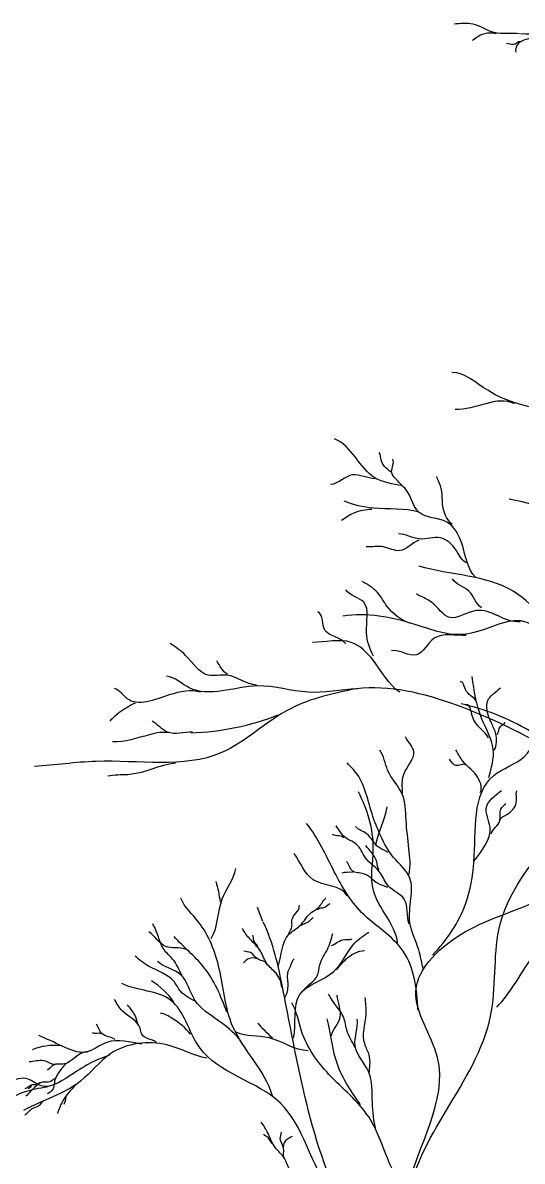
# Model space of a CAD drawing. Header units: millimetres. Extents: x 87938 to 265635, y 330093 to 434310.
# Drawn here: x 185433 to 186247, y 341666 to 343522 of the extents above; entities that cross this region are included whole.
import ezdxf

# ---------------------------------------------------------------- set-up
doc = ezdxf.new("R2010")
doc.units = ezdxf.units.MM

# ---------------------------------------------------------------- blocks, each defined once
blk = doc.blocks.new('A$C62A603CB')
for p, q in [((1248.1, 13399.9), (1235.3, 13432.2)), ((1332.3, 13389.2), (1354.5, 13398.9)), ((1354.5, 13398.9), (1365, 13408.9)), ((789.2, 12992.3), (787.9, 12981.6)), ((787.9, 12981.6), (785.1, 12973.6))]:
    blk.add_line(p, q)
for centre, radius, start, end in [((1065.3, 14432.2), 592.8, 271.5172, 291.6678), ((894.2, 13110.2), 178.5, 34.838, 58.004), ((761.3, 12983.2), 128, 83.39, 112.9928)]:
    blk.add_arc(centre, radius, start, end)
for points, start_tangent, end_tangent in [([(1845.8, 15466.9), (1786.4, 15470.1), (1737.3, 15489.9), (1693.5, 15489.9)], (-0.987787, 0.155813), (-0.999519, -0.031017)), ([(1791.6, 15468), (1759.3, 15465.9), (1735.2, 15451.3)], (-0.998838, 0.048184), (-0.882538, -0.470242)), ([(1938.7, 15470.1), (1878.2, 15457.6), (1839.6, 15439.8), (1837.5, 15424.2)], (-0.998153, -0.060753), (0.369543, -0.929214)), ([(3350.4, 14395.5), (3233.2, 14763.9), (2836.6, 15015.1), (2708.2, 15171.4), (2205.6, 15372.4), (2032.4, 15467.3), (1848, 15467.3)], (-0.334334, 0.942454), (-0.995821, 0.091331)), ([(1849.1, 15449.2), (1831.3, 15441.9), (1815.6, 15444)], (-0.999537, 0.030434), (-0.956588, -0.291444)), ([(2316.7, 14309.7), (2207.6, 14428.3), (2077.8, 14548.9), (1771.6, 14636.9), (1688.1, 14678.7)], (-0.930195, 0.367065), (-0.999704, 0.024337)), ([(1834.4, 14605.5), (1695.9, 14592.5)], (-0.888375, 0.459118), (-0.997661, 0.068362)), ([(1572.4, 14415), (1508.7, 14433.3), (1415.2, 14523.6)], (-0.986393, 0.164404), (-0.932103, 0.362192)), ([(1546.4, 14447.4), (1523.5, 14474.7), (1519.2, 14492)], (-0.884532, 0.466479), (-0.546841, 0.837236)), ([(1572.3, 14414.4), (1548, 14447.4), (1550.8, 14476.2)], (-0.541157, 0.840921), (-0.442969, 0.896537)), ([(1509.5, 14431.1), (1457.2, 14439.8), (1405.5, 14417.2)], (-0.999949, -0.010099), (-0.995301, -0.09683)), ([(1688.7, 14325.3), (1668.7, 14359.7), (1661.4, 14414.4), (1652.9, 14435.9)], (-0.786288, 0.617861), (-0.221565, 0.975146)), ([(1744.2, 14201.2), (1711.9, 14278.6), (1676.4, 14330.1), (1611.9, 14352.7), (1573.2, 14414)], (-0.732662, 0.680592), (-0.822362, 0.568964)), ([(1611.4, 14353.1), (1505.5, 14362.4), (1437.8, 14378.5)], (-0.956843, 0.290606), (-0.932591, 0.360934)), ([(3558.9, 12691.5), (3402.3, 13071.7), (2992.2, 13362.5), (2611.8, 13847), (2209.1, 14346.4), (2067.4, 14346.4), (1821.3, 14383.6)], (-0.464328, 0.885663), (-0.976956, 0.213439)), ([(1501.9, 14359.7), (1460.2, 14351.1), (1431.4, 14333.9)], (-0.995096, -0.098918), (-0.851262, -0.524742)), ([(1723.3, 14234.8), (1698.8, 14263.5), (1661.4, 14293.7), (1612.6, 14290.8), (1563.8, 14302.3)], (-0.931896, 0.362727), (-0.998975, -0.045257)), ([(1611.2, 14288), (1566.6, 14263.5), (1529.2, 14272.2), (1488.9, 14272.2)], (-0.927107, -0.374797), (-0.999729, 0.02329)), ([(2353.6, 13714.5), (2231.1, 13775.8), (2150.4, 13885.4), (2098.9, 13946.7), (1976.4, 14030.4), (1831.2, 14169), (1611.9, 14227)], (-0.9998, -0.02), (-0.961487, 0.27485)), ([(1589.4, 14094.9), (1537.7, 14133.6), (1515.2, 14165.8), (1479.7, 14191.6)], (-0.946062, 0.323985), (-0.879441, 0.476007)), ([(1757.1, 14130.3), (1728, 14169), (1689.4, 14198)], (-0.822914, 0.568165), (-0.534887, 0.844923)), ([(1505.5, 14017.5), (1489.4, 14072.4), (1483, 14143.2), (1441, 14172.3)], (-0.400675, 0.91622), (-0.554423, 0.832235)), ([(1847.4, 14098.1), (1744.2, 14123.9), (1682.9, 14107.8), (1640.9, 14143.2), (1605.5, 14162.6)], (-0.993149, -0.116858), (-0.852365, 0.522947)), ([(1441, 14046.6), (1392.7, 14078.7), (1376.5, 14120.7)], (-0.542931, 0.839777), (-0.877557, 0.479473)), ([(1960.2, 14033.7), (1857, 14098.1), (1721.6, 14069.1), (1602.2, 14091.6), (1434.7, 14111)], (-0.969489, 0.245133), (-0.988719, -0.149784)), ([(1566.7, 13933.8), (1505.5, 14007.9), (1453.9, 14049.8), (1363.7, 14049.8)], (-0.824669, 0.565615), (-1, 0)), ([(1721.6, 14065.9), (1647.4, 14059.5), (1605.5, 14020.8), (1547.4, 14030.4)], (-0.998877, -0.047379), (-0.988836, -0.149011)), ([(1233.7, 13950.5), (1164.5, 13973.5), (1120.5, 13973.5), (1068, 14019.7), (1032.4, 14046.9)], (-0.999716, 0.023849), (-0.846155, 0.532937)), ([(1166.6, 13975.7), (1141.3, 14007.1)], (-0.897218, 0.441588), (-0.470333, 0.882489)), ([(1468.2, 13941.8), (1353.2, 13933.8), (1235.7, 13948.4), (1076.5, 13944.3), (1024, 13971.5)], (-0.998433, -0.055952), (-0.992852, 0.119354)), ([(2736.5, 13584.3), (2365.4, 13695.7), (2073.1, 13718.8), (1929.3, 13793), (1697.3, 13904.3), (1465.3, 13941.4)], (-0.99135, 0.131242), (-0.9922, -0.124659)), ([(1642.8, 13321.6), (1720.8, 13442.7), (1739.7, 13538.7), (1785.7, 13739.8), (1857.2, 13784.3), (1921.6, 13947)], (0.70818, 0.706032), (0.545653, 0.838011)), ([(1745.3, 13909.5), (1721.9, 13936.4), (1707.3, 13958.1)], (-0.015025, 0.999887), (-0.955265, -0.295753)), ([(1462.9, 13941.5), (1313.8, 13896.1), (1150.7, 13792.7), (860.1, 13772.7), (716.8, 13760.8)], (-0.977239, -0.212142), (-0.997947, -0.064048)), ([(1103.6, 13933.8), (1030.2, 13927.5), (931.8, 13919.1), (902.4, 13942.1)], (-0.963549, 0.267532), (-0.977823, 0.209433)), ([(1786.7, 13798.8), (1790.7, 13837), (1780.3, 13861.4), (1773.7, 13918.1), (1801.2, 13944.4)], (0.491762, 0.87073), (0.660582, 0.750754)), ([(2722.7, 13610.7), (2596.9, 13642.2), (2434.7, 13699.7), (2319.4, 13712.8), (2154.5, 13715.4), (2021, 13749.4), (1869.1, 13843.7), (1709.5, 13906.5)], (-0.998592, -0.053042), (-0.978238, 0.207487)), ([(1773.5, 13827.4), (1736.2, 13877.1), (1721.5, 13904.7)], (-0.460955, 0.887424), (-0.99955, -0.029985)), ([(1032.2, 13838.9), (984, 13834.8), (898, 13818)], (-0.974283, 0.225329), (-0.99966, 0.026057)), ([(1084.6, 13841), (1025.9, 13841), (990.2, 13866.2)], (-0.999898, 0.014273), (-0.889768, 0.456414)), ([(1793.9, 13835.1), (1801.1, 13853.8), (1812.4, 13863.3)], (0.543871, 0.839169), (0.539463, 0.842009)), ([(1573.1, 13698.5), (1576.3, 13742.8), (1599.8, 13795.2), (1580.2, 13829.8)], (0.014515, 0.999895), (-0.437628, 0.899156)), ([(1588.5, 13509.1), (1588.3, 13569.4), (1581.7, 13636.5), (1572.7, 13696.4), (1538.7, 13752.4), (1520.4, 13798.8)], (0.212544, 0.977151), (-0.617541, 0.786539)), ([(1754.5, 13700.3), (1745.6, 13739.7), (1710.6, 13777.2), (1697.4, 13799.9)], (0.424906, 0.905237), (-0.557715, 0.830032)), ([(1044.6, 13768.8), (934, 13741.6), (886.9, 13738)], (-0.993385, -0.114831), (-0.962454, -0.271446)), ([(1621.8, 13287.6), (1611, 13333.6), (1590.6, 13396.9), (1592.9, 13453.4), (1590.2, 13501), (1552.5, 13549), (1522.7, 13598.7), (1502.3, 13650.9), (1458.9, 13753.8), (1444.5, 13769.7)], (-0.240178, 0.970729), (-0.557715, 0.830032)), ([(1721.1, 13764.6), (1698.4, 13763.1), (1682.5, 13778)], (-0.846674, 0.532111), (-0.615575, 0.788079)), ([(1561.8, 13350.4), (1505.5, 13472), (1505.2, 13569.5), (1470.5, 13701.9)], (-0.10813, 0.994137), (-0.466341, 0.884605)), ([(1739.7, 13540), (1777.1, 13619.5), (1768.5, 13665.9), (1803.4, 13705.3)], (0.577913, 0.816098), (0.721401, 0.692518)), ([(1799.5, 13635.4), (1815.9, 13649), (1838.3, 13676.8), (1839.2, 13704.3)], (0.316503, 0.948592), (0.261773, 0.965129)), ([(1511, 13576.9), (1537.4, 13667.1)], (0.186503, 0.982454), (0.160624, 0.987016)), ([(1586, 12775), (1654.6, 13083.3), (1604.5, 13238), (1720.2, 13376.3), (1887.2, 13448.2), (2092.7, 13572.8), (2275.3, 13661.8)], (0.192981, 0.981203), (0.793044, 0.609164)), ([(1779.5, 13604), (1800.1, 13634.5), (1802.4, 13661.7), (1814.1, 13674.7)], (0.309468, 0.95091), (0.704613, 0.709591)), ([(1609.1, 13193.9), (1575.2, 13330.4), (1478.2, 13421), (1414.5, 13515.8), (1349.9, 13628.1)], (-0.04182, 0.999125), (-0.625964, 0.779852)), ([(1436.2, 13593.7), (1410.5, 13602.1)], (-0.244454, 0.969661), (-0.835881, 0.548911)), ([(1588.9, 13393.9), (1577.3, 13452), (1540.5, 13482.3), (1522.2, 13512.2), (1486.7, 13548.8), (1465.5, 13580.3), (1437.9, 13596.7), (1418.8, 13622.3)], (-0.373678, 0.927559), (-0.626076, 0.779762)), ([(1539.4, 13560.4), (1518.6, 13572.1), (1489.8, 13604.1), (1463.6, 13621.2)], (-0.778619, 0.627497), (-0.643854, 0.765148)), ([(1519.3, 13519.3), (1513.2, 13539.2), (1487.8, 13577)], (-0.739674, 0.672966), (-0.569764, 0.821808)), ([(1444.8, 13460), (1365.3, 13497.2), (1320.9, 13557.9)], (-0.507167, 0.861848), (-0.611357, 0.791355)), ([(1128.1, 13360.3), (1153.7, 13452.5), (1185.2, 13523.6)], (0.527459, 0.849581), (0.137973, 0.990436)), ([(1538.8, 13479.4), (1516.4, 13488.1), (1482.6, 13511.2), (1456.4, 13517.5), (1443.1, 13539.7)], (-0.90547, 0.42441), (-0.699134, 0.71499)), ([(1456.8, 13514), (1432.3, 13512.2)], (-0.996429, 0.084439), (-0.945446, -0.32578)), ([(1792.7, 13200.1), (1874.6, 13315.3), (2076.3, 13450.8), (2186.3, 13447.3), (2296.1, 13508.2)], (0.6944, 0.719589), (0.816267, 0.577674)), ([(1149.9, 13445.7), (1139.2, 13492.7)], (-0.218666, 0.9758), (-0.350483, 0.936569)), ([(1270.4, 12993.6), (1177.8, 13156.3), (1146.7, 13289.5), (1098.3, 13398.6), (1056.9, 13454)], (-0.266347, 0.963877), (-0.405885, 0.913924)), ([(1284.5, 13297.7), (1308.2, 13369.1), (1333.9, 13389.7), (1363.2, 13422.6), (1378, 13432.6), (1395, 13454)], (0.30834, 0.951276), (0.822274, 0.569091)), ([(1308.5, 13370.9), (1315.8, 13387.9), (1315.8, 13401.4), (1321.7, 13415.2), (1332.5, 13431.5), (1333.4, 13438.2)], (0.376419, 0.926449), (0.447199, 0.894434)), ([(1375, 13427.7), (1392.4, 13433.3), (1404.8, 13441.6)], (0.559258, 0.828993), (0.990001, 0.141061)), ([(1060, 13274.2), (1038, 13312.4), (1018, 13334.3), (1004.8, 13364.3), (991.8, 13394.4)], (-0.47505, 0.879959), (-0.509382, 0.86054)), ([(1834.1, 11883.2), (1751.3, 12270.2), (1457.6, 12692.7), (1294.9, 13242.5), (1249.1, 13398.6)], (-0.136593, 0.990627), (-0.434895, 0.900481)), ([(1068.9, 13334.9), (1021.7, 13342), (982.9, 13376)], (-0.930242, 0.366946), (-0.791832, 0.61074)), ([(1164.2, 13188.8), (1110.2, 13294.1), (1041.8, 13364.8)], (-0.339696, 0.940535), (-0.653303, 0.757097)), ([(1292, 13246.1), (1278.8, 13279.3), (1257.8, 13301.4), (1242.5, 13331.1), (1218.6, 13358.7), (1200.5, 13383.5)], (-0.037318, 0.999303), (-0.486866, 0.873477)), ([(1236.7, 13340.8), (1227.3, 13354.8), (1224.5, 13368)], (-0.278974, 0.960299), (-0.443618, 0.896216)), ([(1319.7, 13128.3), (1334.2, 13230.2), (1412.5, 13282.8), (1462.5, 13350.2), (1495, 13375.1)], (0.214685, 0.976683), (0.846392, 0.53256)), ([(1344.2, 13241), (1374.7, 13273.1), (1380.6, 13299.2), (1398.4, 13334.7), (1411.1, 13371.9)], (0.60571, 0.795686), (0.236058, 0.971739)), ([(1407.9, 13343.7), (1438.8, 13357.9), (1456.2, 13359.2)], (0.928177, 0.372139), (0.859584, 0.510995)), ([(1092.4, 13213), (1056.9, 13236.8), (1041.4, 13259.9), (982, 13295.9), (950.6, 13319)], (-0.867236, 0.497898), (-0.785125, 0.619337)), ([(1234.9, 13313.2), (1217, 13313.9), (1202.8, 13303.7)], (-0.960481, 0.278346), (-0.761222, -0.648491)), ([(1258, 13300), (1237.3, 13311.8), (1219.2, 13327.5), (1203.6, 13330.6)], (-0.294583, 0.955626), (-0.988547, 0.150914)), ([(1297.6, 13222), (1306.9, 13248.5), (1306.6, 13280.7), (1314.4, 13300.3), (1320.9, 13312.9)], (0.648076, 0.761576), (0.748802, 0.662794)), ([(1419.5, 13287.6), (1446.1, 13315.9), (1484.5, 13332.6)], (0.663382, 0.748281), (0.996477, 0.08387)), ([(1192.8, 13126.8), (1145, 13168.8), (1090, 13216.6), (1057.2, 13275.8), (1003, 13306.6)], (-0.663718, 0.747983), (-0.73032, 0.683106)), ([(1408.1, 12769.2), (1288.1, 12977.8), (1100.3, 13107.2), (1033.3, 13216.9), (920.1, 13255.1)], (-0.617118, 0.786871), (-0.904212, 0.427084)), ([(1462.9, 13107.3), (1443.5, 13146.9), (1436.5, 13175.6), (1418.9, 13203.3), (1401.1, 13230.9)], (-0.466419, 0.884564), (-0.431172, 0.90227)), ([(999.8, 13118.8), (966, 13137.4), (962.2, 13151.3), (921.4, 13191), (903, 13218.4)], (-0.812641, 0.582764), (-0.461407, 0.887188)), ([(959.2, 13157.9), (949.7, 13182.8), (932.9, 13205.7)], (-0.435355, 0.900259), (-0.620082, 0.784537)), ([(1578.9, 12776.2), (1495.3, 12943.8), (1402, 13043.8), (1338.3, 13144.7), (1315.3, 13210.1)], (-0.652332, 0.757934), (-0.533143, 0.846025)), ([(1407.6, 13133.7), (1428, 13176.9), (1421.3, 13228.1)], (0.213166, 0.977016), (-0.066407, 0.997793)), ([(1495.7, 13046.3), (1495.7, 13089), (1485.2, 13114.8), (1488.4, 13184.2), (1486.7, 13223.1)], (0.069309, 0.997595), (-0.077283, 0.997009)), ([(1079.7, 13137.3), (1037.3, 13174.1), (1009.9, 13185.8)], (-0.610998, 0.791633), (-0.997338, 0.072913)), ([(904.6, 13124.7), (873.3, 13139.3), (860.5, 13160.7)], (-0.824237, 0.566244), (-0.577305, 0.816529)), ([(1270.4, 13128.1), (1237.4, 13163.2)], (-0.688785, 0.724966), (-0.582801, 0.812615)), ([(1475.8, 12973.2), (1418.5, 13076.7), (1397.9, 13172.9)], (-0.592102, 0.805863), (-0.265111, 0.964218)), ([(1511.5, 12914.9), (1503.1, 12978), (1494.1, 13050.4), (1463.1, 13110.5), (1467.8, 13172.7)], (-0.251742, 0.967795), (-0.160768, 0.986992)), ([(966.7, 13114), (884.9, 13118.3), (835.3, 13095.7), (781.1, 13109.6), (726.8, 13134.2)], (-0.988149, 0.153498), (-0.924545, 0.381072)), ([(871.4, 13138), (851.3, 13140.2)], (-0.861588, 0.507609), (-0.921735, 0.38782)), ([(1353.5, 13098.7), (1262.7, 13128.7), (1186.1, 13142.2)], (-0.99939, 0.034924), (-0.899522, 0.436876)), ([(1117.8, 13081.5), (1024.9, 13112.4), (894.4, 13092.4), (823.3, 13027.7), (690.9, 12960)], (-0.984615, 0.174738), (-0.876835, -0.480791)), ([(839.6, 13095.6), (782.4, 13067.4), (766.4, 13067.4), (746.5, 13054)], (-0.99174, 0.128266), (-0.806138, -0.591727)), ([(890.8, 13088.1), (797.4, 13039.7), (731.8, 13017.2), (701.5, 13032.7), (606.4, 13008.4)], (-0.961473, -0.2749), (-0.996945, -0.0781)), ([(763.5, 13066.8), (741.8, 13074.5), (708.7, 13073.3), (704.4, 13072.8)], (-0.99998, 0.006349), (-0.994565, -0.104114)), ([(798.2, 13072.3), (777.8, 13055.2), (765, 13034.1), (763, 13025.9), (759, 13008.2), (745.6, 12998.3)], (-0.976997, -0.213254), (-0.86987, -0.493282)), ([(729.2, 13023.8), (719.4, 13019.3), (712, 13019.7), (701, 13013.8), (694, 13010.5)], (-0.871931, -0.489628), (-0.944135, -0.329559)), ([(762.9, 13033.5), (752, 13026.1), (734.8, 13025.5), (719.3, 13015.9), (696.2, 12992.8)], (-0.858317, -0.51312), (-0.695725, -0.718308)), ([(709.6, 13018.4), (706.4, 13013.5), (701.6, 13010.3)], (-0.66929, -0.743001), (-0.748319, -0.663339)), ([(746.3, 13014.4), (690, 13001.7), (644.2, 12971)], (-0.983994, -0.178199), (-0.542663, -0.83995)), ([(736, 12980.5), (726.3, 12970.8), (714.1, 12965.4), (694.3, 12948.8)], (-0.847315, -0.531091), (-0.760484, -0.649356)), ([(1336.7, 12795.6), (1311, 12820.4), (1298.4, 12848.2), (1276.8, 12873.6), (1260.2, 12906.2), (1244.1, 12932.2)], (-0.911096, 0.412195), (-0.624712, 0.780855)), ([(1270, 12882.6), (1260.5, 12896.6), (1249.4, 12904.2)], (-0.78366, 0.62119), (-0.662109, 0.749407)), ([(1299.6, 12847.5), (1296.6, 12871.1), (1288.8, 12893.7), (1291.9, 12909.4)], (-0.773435, 0.633876), (0.233857, 0.972271)), ([(1296.1, 12873.8), (1302.3, 12890.7), (1317.1, 12900)], (0.105268, 0.994444), (0.888073, 0.459702))]:
    blk.add_spline(points, degree=3, dxfattribs=dict(start_tangent=start_tangent, end_tangent=end_tangent))
for points, start_tangent in [([(1774, 13735.6), (1784.6, 13800.6), (1757.6, 13873.1), (1735.6, 13970.5)], (0.648934, 0.760845)), ([(812.8, 13019.6), (781.5, 12980.6), (769.7, 12952.8)], (-0.780209, -0.625519))]:
    blk.add_spline(points, degree=3, dxfattribs=dict(start_tangent=start_tangent))
at = {"end_tangent": (-0.974412, 0.224771)}
blk.add_spline([(950.6, 13908.6), (912.9, 13885.5), (891.9, 13866.7)], degree=3, dxfattribs=at)
blk.add_open_spline([(1697.5, 12378.6), (1665.5, 12503.5), (1478.3, 12786.3), (1809.9, 13080.7), (1764, 13508.6), (2044.9, 13675.2), (2123.6, 13874.6), (2133.2, 13897.9)], degree=3, knots=[0, 0, 0, 0, 0.0745793, 0.1651236, 0.2041516, 0.3085715, 0.3227446, 0.3227446, 0.3227446, 0.3227446])

msp = doc.modelspace()

# ---------------------------------------------------------------- block references
at = {"xscale": 0.7, "yscale": 0.7, "zscale": 0.7}
msp.add_blockref('A$C62A603CB', (184950.7, 332677.3), dxfattribs=at)

doc.saveas('drawing.dxf')
